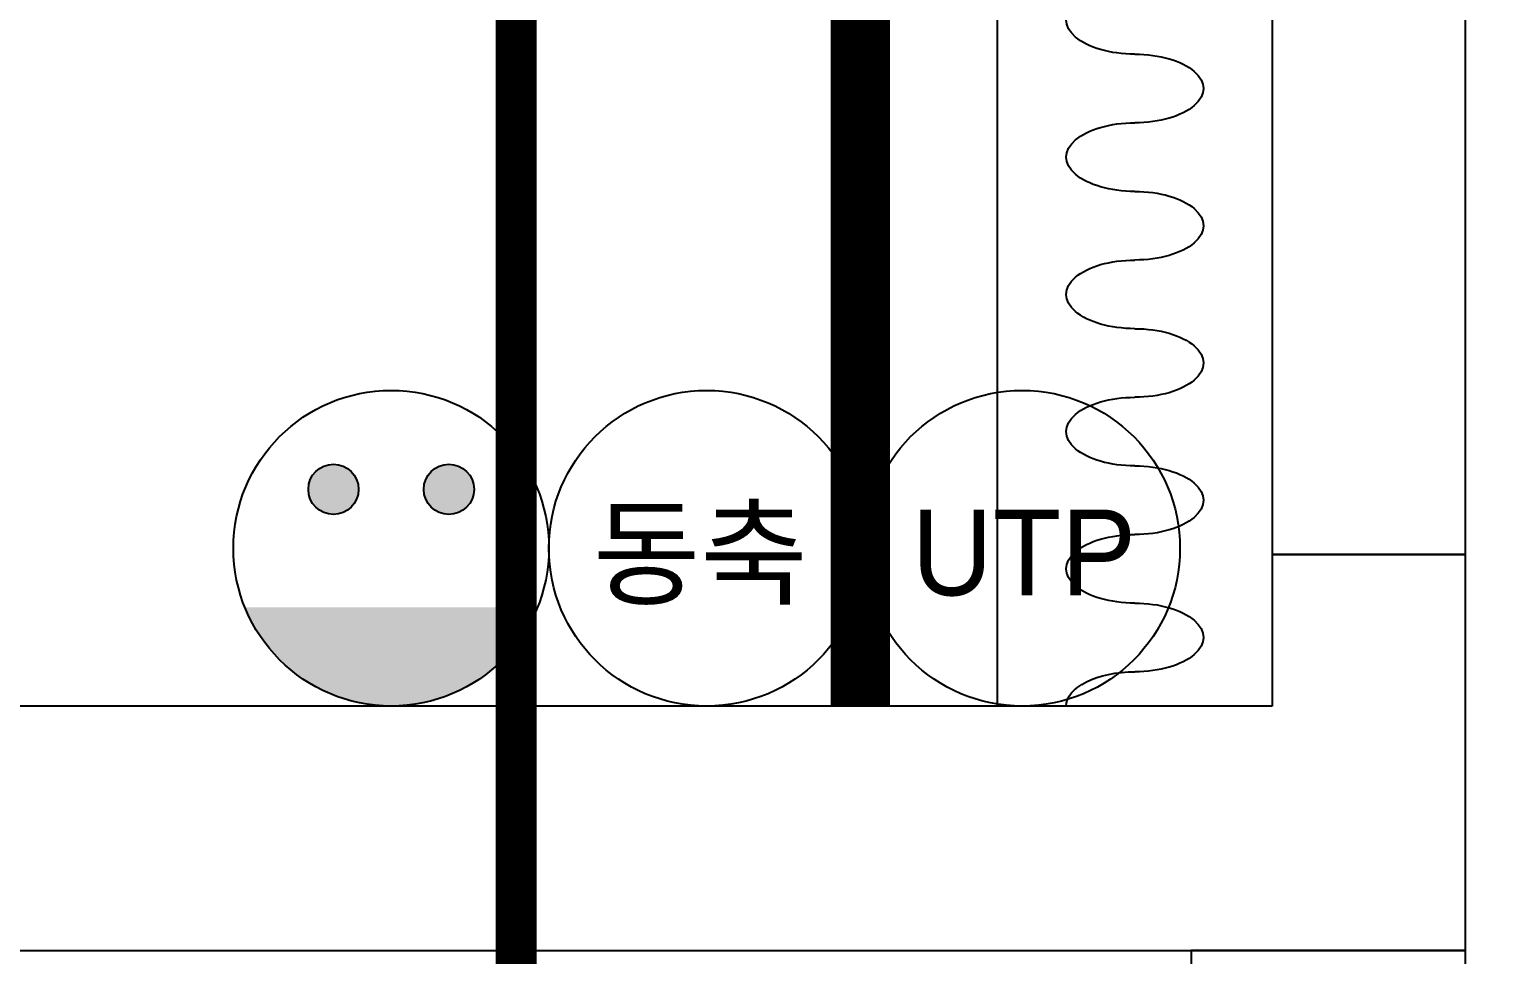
# Model space of a CAD drawing. Header units: inches. Extents: x 157163 to 245256, y -61743 to -20857.
# Drawn here: x 236606 to 237681, y -26883 to -26209 of the extents above; entities that cross this region are included whole.
import ezdxf

# ---------------------------------------------------------------- set-up
doc = ezdxf.new("R2010")
doc.units = ezdxf.units.IN
doc.header["$LTSCALE"] = 50
doc.header["$MEASUREMENT"] = 0
doc.linetypes.add('HID', pattern=[2.5, 1.5, -1])
doc.linetypes.add('HID2', pattern=[1, 0.5, -0.5])
for name, color, linetype in [('01. F-소품', 3, 'Continuous'), ('04-WIN', 4, 'Continuous'), ('06-LIGHT', 4, 'Continuous'), ('3.기호.계단선', 30, 'Continuous'), ('CO-DO-FR', 7, 'Continuous'), ('CO-DOOR', 8, 'Continuous'), ('F-WALL1', 2, 'Continuous'), ('설비', 140, 'Continuous')]:
    doc.layers.add(name, color=color, linetype=linetype)
doc.styles.add('코레일둥고', font='Korail_Round_Gothic_Medium.ttf')

# ---------------------------------------------------------------- blocks, each defined once
blk = doc.blocks.new('VUDAUSEH')
at = {"layer": '04-WIN'}
for points in [[(216011.3, -26591.4), (216152.3, -26591.4), (216152.3, -24276.4), (216011.3, -24276.4)], [(215952.3, -28374.9), (216152.3, -28374.9), (216152.3, -26879.9), (215952.3, -26879.9)]]:
    blk.add_lwpolyline(points, close=True, dxfattribs=at)
at = {"layer": 'F-WALL1'}
for p, q in [((216152.3, -26879.9), (216152.3, -26591.4)), ((216011.3, -26701.9), (213846.3, -26701.9)), ((213846.3, -26879.9), (216152.3, -26879.9))]:
    blk.add_line(p, q, dxfattribs=at)
blk.add_lwpolyline([(216152.3, -26591.4), (216011.3, -26591.4), (216011.3, -26701.9)], dxfattribs=at)
blk = doc.blocks.new('D-001')
at = {"layer": 'CO-DO-FR'}
for points in [[(0, 200), (0, 0), (30, 0), (30, 40), (40, 40), (40, 160), (30, 160), (30, 200), (0, 200)], [(900, 200), (900, 0), (870, 0), (870, 40), (860, 40), (860, 160), (870, 160), (870, 200), (900, 200)]]:
    blk.add_lwpolyline(points, close=True, dxfattribs=at)
at = {"layer": 'CO-DOOR'}
blk.add_lwpolyline([(830, 1040), (830, 200), (870, 200), (870, 1040)], close=True, dxfattribs=at)
blk.add_arc((870, 200), 840, 90, 180, dxfattribs=at)
blk = doc.blocks.new('cjswjdeh')
blk.add_blockref('VUDAUSEH', (21500, 0))
at = {"layer": 'CO-DOOR', "xscale": -1, "rotation": 270}
blk.add_blockref('D-001', (237452.3, -27779.9), dxfattribs=at)
blk = doc.blocks.new('FFSFDF')
at = {"layer": '01. F-소품'}
blk.add_hatch(color=8, dxfattribs=at).paths.add_polyline_path([(1567672.9, 1746751.1), (1567679.9, 1746744.1), (1567715.3, 1746779.4), (1567679.9, 1746814.8), (1567672.9, 1746807.7), (1567701.2, 1746779.4)])
at = {"layer": '01. F-소품', "color": 8}
for p, q in [((1567672.9, 1746807.7), (1567679.9, 1746814.8)), ((1567474.8, 1746779.4), (1567701.2, 1746779.4)), ((1567672.9, 1746751.1), (1567679.9, 1746744.1))]:
    blk.add_line(p, q, dxfattribs=at)
for points in [[(1567679.9, 1746814.8), (1567715.3, 1746779.4), (1567679.9, 1746744.1)], [(1567672.9, 1746807.7), (1567701.2, 1746779.4), (1567672.9, 1746751.1)]]:
    blk.add_lwpolyline(points, dxfattribs=at)
for centre, start_param, end_param in [((1566799.8, 1746779.4), 1.570796, 4.712389), ((1566899.8, 1746779.4), 1.570796, 4.712389), ((1566999.8, 1746779.4), 1.570796, 4.712389), ((1567099.8, 1746779.4), 1.570796, 4.712389), ((1567199.8, 1746779.4), 1.570796, 4.712389), ((1567299.8, 1746779.4), 1.570796, 4.712389), ((1567399.8, 1746779.4), 1.570796, 4.712389), ((1566749.8, 1746779.4), 6.283185, 7.853982), ((1566849.8, 1746779.4), 4.712389, 7.853982), ((1566949.8, 1746779.4), 4.712389, 7.853982), ((1567049.8, 1746779.4), 4.712389, 7.853982), ((1567149.8, 1746779.4), 4.712389, 7.853982), ((1567249.8, 1746779.4), 4.712389, 7.853982), ((1567349.8, 1746779.4), 4.712389, 7.853982), ((1567449.8, 1746779.4), 4.712389, 7.853982)]:
    blk.add_ellipse(centre, major_axis=(0, -50), ratio=0.5, start_param=start_param, end_param=end_param, dxfattribs=at)
blk = doc.blocks.new('egoo')
at = {"layer": '설비'}
h = blk.add_hatch(color=140, dxfattribs=at)
edge = h.paths.add_edge_path()
edge.add_arc((1015645.3, 443433.7), 22.3, 0, 360)
h = blk.add_hatch(color=140, dxfattribs=at)
edge = h.paths.add_edge_path()
edge.add_arc((1015747.7, 443433.7), 22.3, 0, 360)
h = blk.add_hatch(color=140, dxfattribs=at)
edge = h.paths.add_edge_path()
edge.add_line((1015826.3, 443329.1), (1015566.6, 443329.1))
edge.add_ellipse((1015696.5, 443381.5), major_axis=(99, 99), ratio=1, start_angle=156.9578, end_angle=293.0422)
at = {"layer": '설비', "color": 140}
for centre, radius in [((1015696.5, 443381.5), 140), ((1015645.3, 443433.7), 22.3), ((1015747.7, 443433.7), 22.3)]:
    blk.add_circle(centre, radius, dxfattribs=at)

msp = doc.modelspace()

# ---------------------------------------------------------------- linework, layer by layer
at = {"layer": '06-LIGHT'}
msp.add_line((237311.3, -26701.9), (237311.3, -24220.9), dxfattribs=at)
at = {"layer": '06-LIGHT', "color": 10, "linetype": 'HID', "const_width": 43.2}
msp.add_lwpolyline([(237211.3, -26701.9), (237211.3, -24220.9)], dxfattribs=at)
at = {"layer": '3.기호.계단선', "color": 140, "linetype": 'HID2', "const_width": 30}
msp.add_lwpolyline([(228050.3, -28476.4), (236960.3, -28476.4), (236960.3, -25461.4)], dxfattribs=at)
at = {"layer": '설비', "color": 140}
for centre in [(237099.2, -26586.9), (237329.2, -26586.9)]:
    msp.add_circle(centre, 115, dxfattribs=at)

# ---------------------------------------------------------------- block references
msp.add_blockref('cjswjdeh', (0, 0))
at = {"color": 0, "xscale": -1, "rotation": 270}
msp.add_blockref('FFSFDF', (-1509368.1, -1593451.7), dxfattribs=at)
at = {"layer": '설비', "color": 140, "xscale": 0.8214285869294655, "yscale": 0.8214285869294655, "zscale": 0.8214285869294655, "rotation": 359.9999999999999}
msp.add_blockref('egoo', (-597452.9, -390793.1), dxfattribs=at)

# ---------------------------------------------------------------- texts
at = {"layer": '설비', "color": 140, "style": '코레일둥고'}
for s, p in [('동축', (237016.1, -26621.6)), ('UTP', (237248.7, -26621.2))]:
    msp.add_text(s, height=62.5, dxfattribs=at).set_placement(p)

doc.saveas('drawing.dxf')
